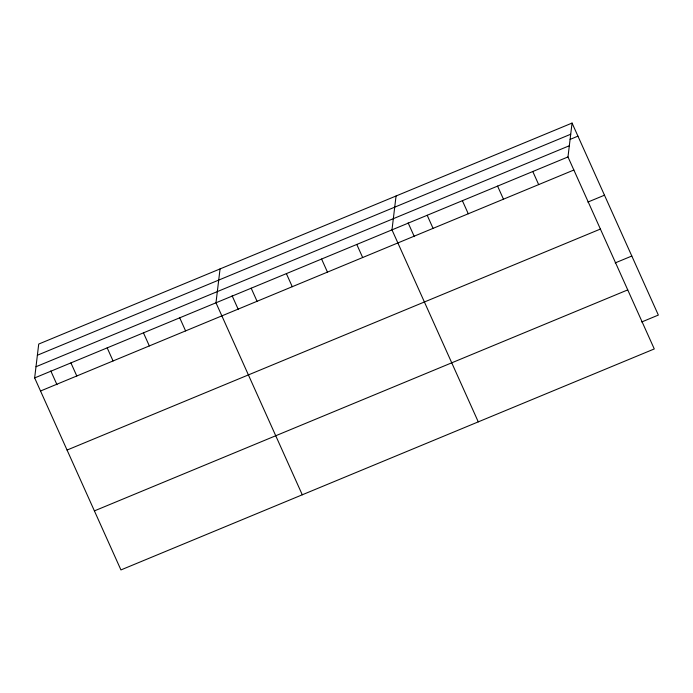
<?xml version="1.0" encoding="UTF-8"?>
<svg xmlns="http://www.w3.org/2000/svg" width="693" height="693" viewBox="0 0 693 693"><rect width="100%" height="100%" fill="white"/><g stroke="black" fill="none" stroke-linecap="round" stroke-linejoin="round"><path stroke-width="1.04" d="M572.063 123.068L567.983 156.939L654.279 348.943L120.937 569.932L34.65 377.928L38.721 344.057L572.063 123.068L658.35 315.072L641.727 321.968M220.053 268.927L215.982 302.789L302.278 494.793M396.058 195.998L391.987 229.859L478.274 421.864M37.379 355.232L570.711 134.243M570.114 139.397L577.936 136.149M35.993 366.744L569.334 145.755M34.65 377.928L567.983 156.939M40.532 391.008L573.865 170.019M587.855 202.087L604.478 195.201M67.065 450.052L600.398 229.062M615.193 262.916L631.817 256.029M94.404 510.888L627.737 289.899M532.787 171.517L538.669 184.598M497.583 186.105L503.465 199.186M462.387 200.693L468.269 213.773M427.183 215.272L433.064 228.361M408.125 222.86L414.319 236.634M356.782 244.447L362.664 257.527M321.587 259.035L327.46 272.115M286.382 273.614L292.264 286.703M251.187 288.201L257.06 301.282M232.129 295.781L238.323 309.563M179.721 317.818L185.594 330.899M143.451 332.839L149.333 345.92M107.181 347.869L113.063 360.949M70.92 362.898L76.793 375.978M50.797 370.92L56.982 384.693"/></g></svg>
